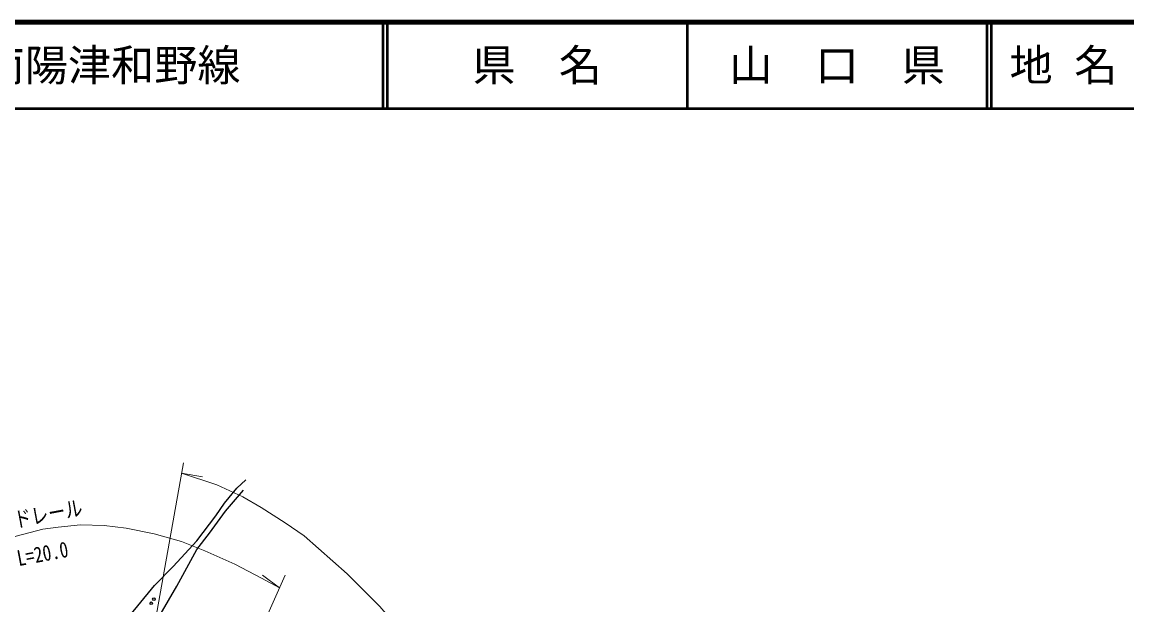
# Model space of a CAD drawing. Units: millimetres, scale not verified. Extents: x 40000 to 680000, y 20000 to 380000.
# Drawn here: x 255918 to 383982, y 312434 to 380000 of the extents above; entities that cross this region are included whole.
import ezdxf
from ezdxf.enums import TextEntityAlignment as Align

# ---------------------------------------------------------------- set-up
doc = ezdxf.new("R2010")
doc.units = ezdxf.units.MM
doc.header["$LTSCALE"] = 1000
for name, color, linetype, lineweight in [('M-BGD', 7, 'Continuous', 25), ('M-STR-HTXT', 7, 'Continuous', 13), ('M-TTL', 2, 'Continuous', 140), ('M-TTL-LINE', 7, 'Continuous', 50)]:
    doc.layers.add(name, color=color, linetype=linetype, lineweight=lineweight)
doc.layers.add('M-TTL-TXT', color=7, linetype='Continuous')
doc.styles.add('ＭＳ ゴシック', font='')
doc.styles.get('ＭＳ ゴシック').set_extended_font_data('MS Gothic')

msp = doc.modelspace()

# ---------------------------------------------------------------- linework, layer by layer
at = {"layer": 'M-BGD'}
for points in [[(260271, 299242), (263630, 301668), (267536, 310107), (269315, 312325), (271270, 314678), (273432, 316884), (276155, 319861), (278378, 322750), (279398, 324216), (280823, 325969), (281846, 326948)], [(275961, 297702), (274354, 301534), (270776, 305895), (270436, 306556), (270416, 307192), (270603, 308116), (271102, 309523), (271908, 311277), (273841, 314600), (275479, 317580), (276188, 318843), (277653, 320736), (279501, 323284), (281595, 325729)]]:
    msp.add_lwpolyline(points, dxfattribs=at)
for centre in [(270890, 312623), (271199, 313105)]:
    msp.add_circle(centre, 150, dxfattribs=at)
at = {"layer": 'M-STR-HTXT'}
for p, q in [((274623, 328896), (269822, 301842)), ((274411, 327706), (276827, 327266)), ((286402, 315889), (278186, 297441)), ((285745, 314414), (283768, 315869))]:
    msp.add_line(p, q, dxfattribs=at)
for points in [[(333463, 301687), (328953, 300321), (324325, 299035), (320489, 297996), (317820, 297415), (316032, 297180), (313901, 297180), (311198, 297577), (309879, 297978), (308530, 298597), (307637, 299464), (303433, 304961), (300054, 309151), (297374, 312259), (293610, 316047), (288616, 320434), (286423, 321933), (283631, 323736), (281515, 324954), (278493, 326354), (274411, 327706)], [(244286, 313545), (246370, 315545), (248820, 317474), (251617, 318908), (253137, 319629), (255228, 320420), (258309, 321199), (260107, 321439), (262693, 321711), (265428, 321624), (267993, 321328), (271222, 320672), (274393, 319769), (277115, 318705), (280584, 317169), (283665, 315537), (285745, 314414)]]:
    msp.add_lwpolyline(points, dxfattribs=at)
at = {"layer": 'M-TTL'}
msp.add_line((680000, 380000), (40000, 380000), dxfattribs=at)
at = {"layer": 'M-TTL-LINE'}
for p, q in [((297750, 380000), (297750, 370000)), ((298250, 380000), (298250, 370000)), ((333000, 380000), (333000, 370000)), ((367750, 380000), (367750, 370000)), ((368250, 380000), (368250, 370000)), ((40000, 370000), (680000, 370000))]:
    msp.add_line(p, q, dxfattribs=at)

# ---------------------------------------------------------------- texts
at = {"layer": 'M-STR-HTXT', "style": 'ＭＳ ゴシック', "width": 0.8}
for s, p in [('ガードレール', (257242, 321200)), ('L=20.0', (258564, 316935))]:
    msp.add_text(s, height=1833, rotation=10.665, dxfattribs=at).set_placement(p, align=Align.BOTTOM_CENTER)
at = {"layer": 'M-TTL-TXT', "style": 'ＭＳ ゴシック'}
for s, p in [('主要地方道\u3000新南陽津和野線', (216234, 375000)), ('地 名', (370380, 375000))]:
    msp.add_text(s, height=3666, dxfattribs=at).set_placement(p, align=Align.MIDDLE_LEFT)
for s, p in [('県\u3000名', (315625, 375000)), ('山\u3000口\u3000県', (350375, 375000))]:
    msp.add_text(s, height=3666, dxfattribs=at).set_placement(p, align=Align.MIDDLE_CENTER)

doc.saveas('drawing.dxf')
